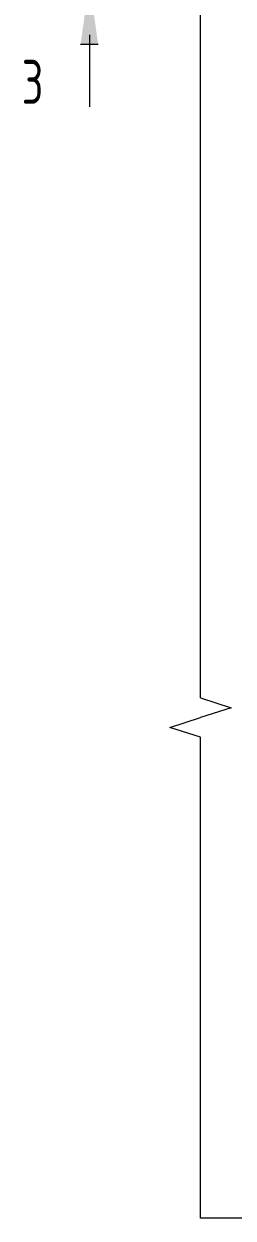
# Model space of a CAD drawing. Header units: millimetres. Extents: x 1343 to 81479, y -38120 to 27770.
# Drawn here: x 37039 to 37631, y 1485 to 4876 of the extents above; entities that cross this region are included whole.
import ezdxf

# ---------------------------------------------------------------- set-up
doc = ezdxf.new("R2010")
doc.units = ezdxf.units.MM
for name, color, linetype, lineweight in [('AA_Oformlenie', 7, 'Continuous', 9), ('AA_Razrez', 7, 'Continuous', 9), ('AA_Vinoska', 7, 'Continuous', 9)]:
    doc.layers.add(name, color=color, linetype=linetype, lineweight=lineweight)
doc.styles.add('ISOCPEUR_5', font='isocpeur.TTF', dxfattribs={"width": 0.7, "height": 125})

# ---------------------------------------------------------------- blocks, each defined once
blk = doc.blocks.new('011_Прямоугольник обрыва _ЭлУзла_ - 011_Прямоугольник обрыва _ЭлУзла_-4089323-КР_ПЛ_Км_2')
at = {"layer": 'AA_Oformlenie'}
for p, q in [((3193, 5685), (4182.2, 5685)), ((4182.2, 5685), (4182.2, 4318.7)), ((4182.2, 4207.4), (4182.2, 1476.3))]:
    blk.add_line(p, q, dxfattribs=at)
blk = doc.blocks.new('Разрез - Номер узла_ спереди-394134-КР_ПЛ_Км_2')
at = {"layer": 'AA_Razrez'}
for points in [[(7.329, 0.404), (7.329, -0.394), (0.873, -0.394), (0.873, 0.404)], [(3.497, -3.533), (2.503, -3.533), (3, 0)]]:
    blk.add_hatch(color=256, dxfattribs=at).paths.add_polyline_path(points)
for p, q in [((3, -3), (3, -7.096)), ((2.503, -3.533), (3.497, -3.533))]:
    blk.add_line(p, q, dxfattribs=at)

msp = doc.modelspace()

# ---------------------------------------------------------------- linework, layer by layer
at = {"layer": 'AA_Vinoska'}
for p, q in [((37538.5832, 2962.5587), (37625.2334, 2934.4043)), ((37625.2334, 2934.4043), (37538.5832, 2906.25)), ((37451.9807, 2878.75), (37538.5832, 2906.25)), ((37538.5832, 2851.25), (37451.9807, 2878.75))]:
    msp.add_line(p, q, dxfattribs=at)

# ---------------------------------------------------------------- block references
at = {"layer": 'AA_Oformlenie', "rotation": 180}
msp.add_blockref('011_Прямоугольник обрыва _ЭлУзла_ - 011_Прямоугольник обрыва _ЭлУзла_-4089323-КР_ПЛ_Км_2', (41720.7922, 7170), dxfattribs=at)
at = {"layer": 'AA_Razrez', "xscale": 49.99999999999998, "yscale": 49.99999999999998, "zscale": 49.99999999999998}
msp.add_blockref('Разрез - Номер узла_ спереди-394134-КР_ПЛ_Км_2', (37073.8813, 4995.5005), dxfattribs=at)

# ---------------------------------------------------------------- texts
at = {"layer": 'AA_Razrez', "insert": (37032.2601, 4774.3163), "char_height": 125, "width": 75.759469, "attachment_point": 1, "style": 'ISOCPEUR_5'}
msp.add_mtext('\\fISOCPEUR|b0|i0|c204|p34|;\\W.7;3', dxfattribs=at)

doc.saveas('drawing.dxf')
